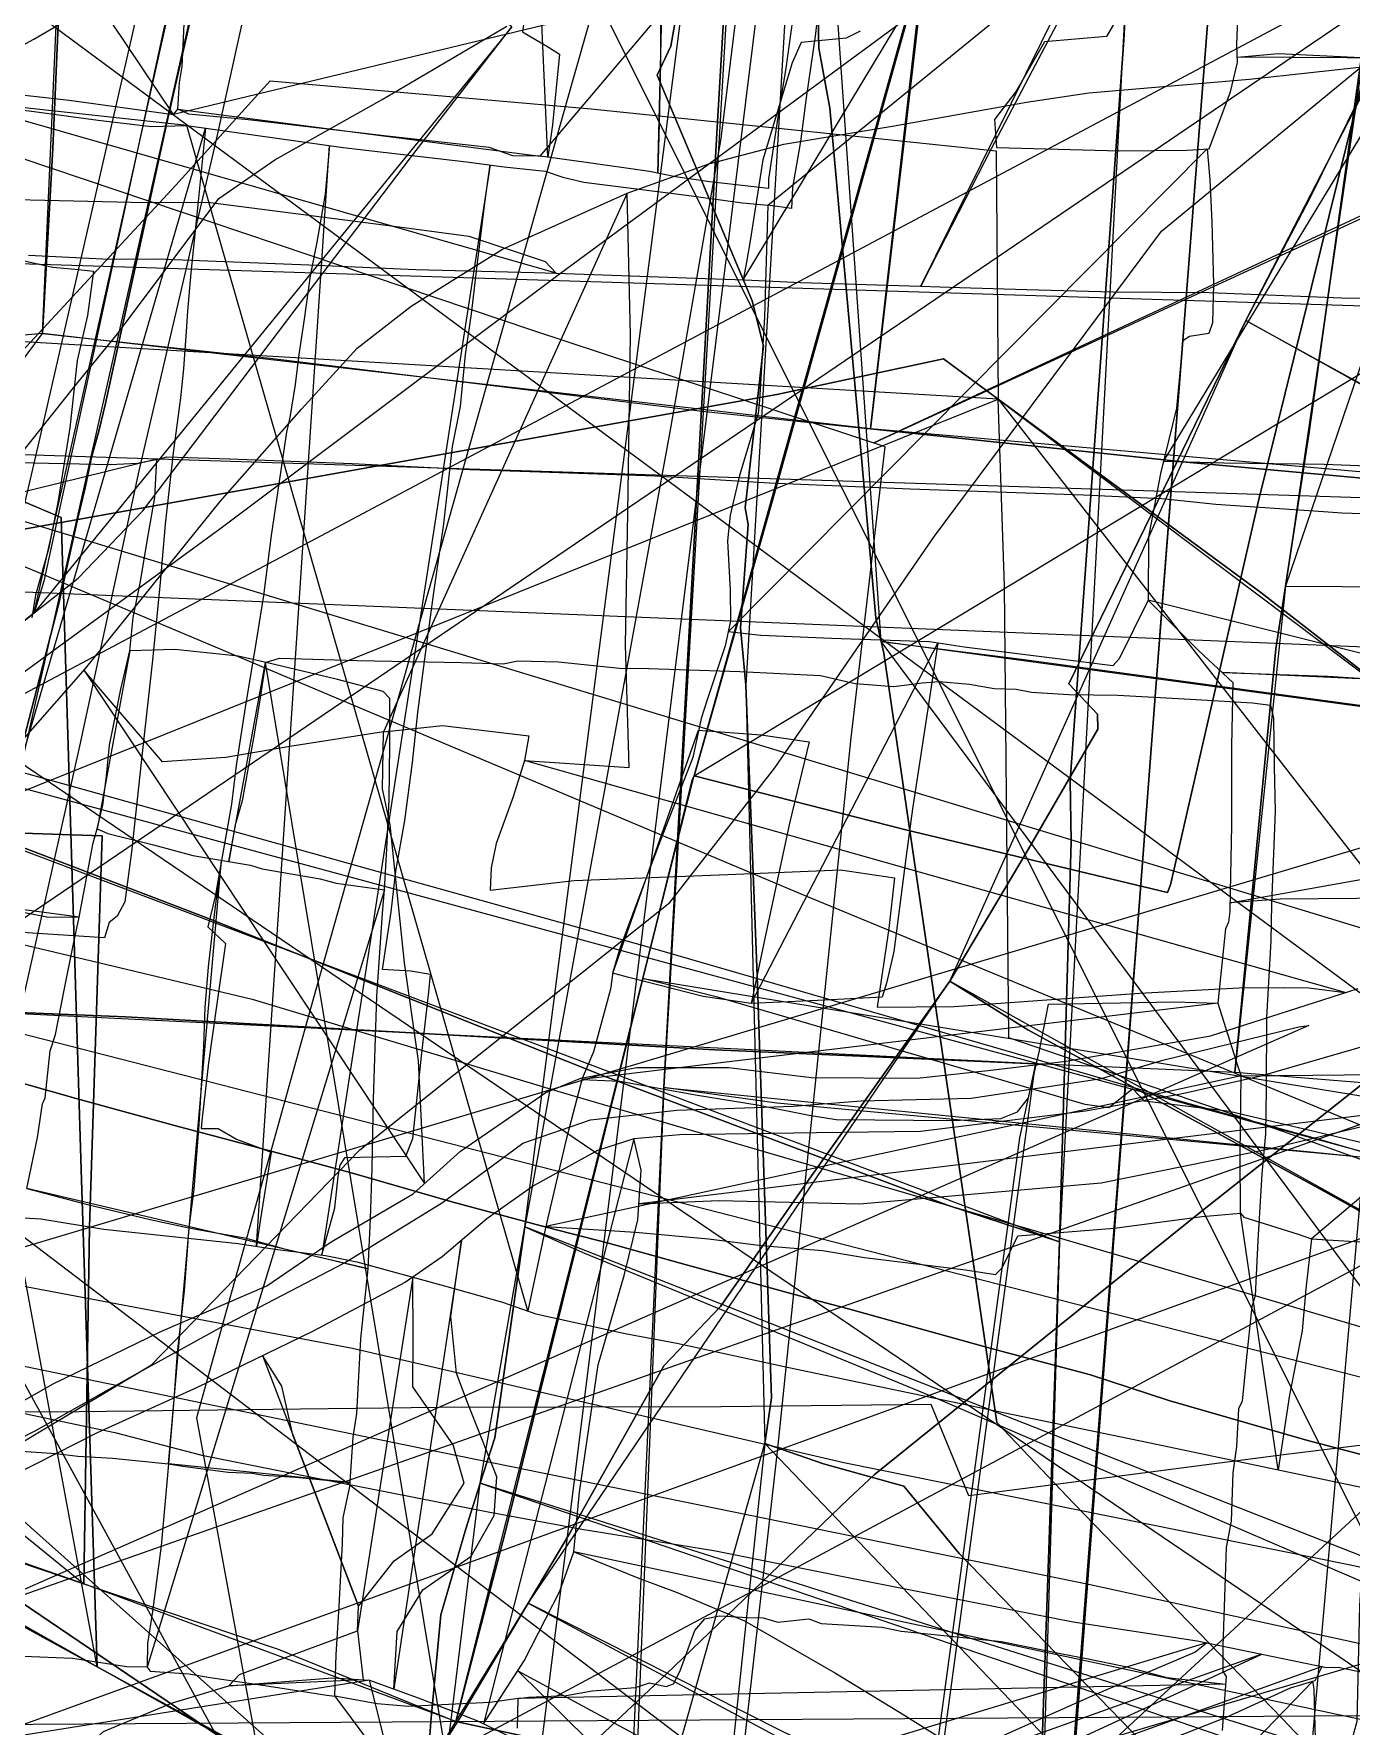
# Model space of a CAD drawing. Extents: x -6790 to 12600, y -1098 to 2171.
# Drawn here: x 294.5 to 350.9, y 421.6 to 494.2 of the extents above; entities that cross this region are included whole.
import ezdxf

# ---------------------------------------------------------------- set-up
doc = ezdxf.new("R2010")
doc.units = 0

msp = doc.modelspace()

# ---------------------------------------------------------------- linework, layer by layer
for points in [[(230.488, 672.093), (432.275, 268.144)], [(337.409, 413.159), (338.413, 442.404), (338.919, 459.572), (338.874, 462.171), (341.171, 493.921), (343.499, 538.28), (343.518, 538.637), (346.019, 587.913)], [(325.374, 580.973), (320.071, 562.099), (320.534, 554.206), (321.783, 537.665), (321.905, 534.506), (322.599, 530.248), (324.348, 517.053), (325.073, 512.805), (324.348, 508.357), (321.75, 493.663), (321.175, 492.414), (325.248, 482.743), (325.723, 480.818), (325.348, 477.37), (324.943, 473.867), (325.066, 473.158), (324.749, 468.732), (324.972, 466.268), (324.972, 466.268), (325.461, 453.802), (326.074, 435.716), (325.79, 433.76), (324.426, 420.936)], [(360.764, 408.51), (347.965, 421.967), (339.027, 431.19), (335.727, 434.655), (335.397, 436.899), (333.246, 451.545), (330.883, 467.635), (330.772, 468.14), (330.549, 469.15), (329.749, 478.091), (328.566, 491.005), (328.098, 493.576), (327.72, 512.021), (327.623, 526.506), (327.602, 529.6), (327.584, 532.296), (327.392, 550.852), (327.167, 563.558), (327.025, 564.277), (327.591, 566.139), (329.418, 573.328)], [(339.069, 496.073), (337.242, 492.599), (335.485, 489.257), (333.237, 484.859), (332.476, 483.368), (373.162, 565.679)], [(291.654, 548.335), (311.75, 543.988), (330.99, 539.686), (330.072, 536.113), (324.905, 518.004), (317.522, 492.123), (306.423, 452.814), (301.429, 434.863), (310.719, 384.163), (309.102, 368.806), (305.894, 341.149), (303.601, 322.414), (301.341, 302.998), (295.527, 254.346), (282.987, 256.267)], [(437.556, 525.041), (426.401, 526.964), (418.711, 529.753), (407.296, 534.706), (396.592, 539.747), (391.448, 540.162), (382.268, 539.625), (374.941, 539.296), (370.654, 521.395), (366.224, 508.984), (363.911, 502.761), (363.162, 501.23), (340.032, 505.009), (315.627, 510.072), (307.823, 511.248), (306.327, 508.961), (303.889, 496.966), (302.243, 489.526), (298.951, 475.457), (296.406, 463.655), (291.419, 441.409)], [(291.455, 533.019), (312.41, 522.907), (338.953, 510.468), (354.924, 503.035), (357.032, 502.518), (353.996, 496.972), (349.128, 487.122), (346.405, 481.902), (338.82, 466.32), (340.039, 465.028), (340.057, 464.377), (337.07, 459.218), (333.709, 453.578), (327.608, 444.992), (323.89, 439.632), (321.46, 437.091), (317.425, 429.913), (315.648, 426.922), (312.705, 421.968), (309.661, 417.151), (309.415, 416.693), (307.662, 417.635), (293.069, 427.53)], [(439.369, 517.96), (425.539, 519.483), (424.691, 519.723), (389.115, 523.16), (374.738, 524.605), (355.702, 526.479), (338.956, 528.247), (327.602, 529.6), (327.623, 526.506), (327.72, 512.021), (328.098, 493.576), (328.566, 491.005), (329.749, 478.091), (330.549, 469.15), (330.772, 468.14), (336.908, 467.362), (357.163, 464.604), (374.404, 462.145), (384.645, 460.73), (394.739, 459.299), (405.396, 457.734), (454.627, 451.104)], [(279.863, 460.401), (297.38, 459.813), (296.835, 443.051), (296.597, 427.752), (304.927, 424.948), (312.535, 421.846), (314.64, 429.884), (318.959, 447.248), (320.562, 453.691), (322.677, 462.193), (322.761, 462.385), (326.314, 474.898), (330.385, 489.446), (335.154, 506.491), (336.409, 511.085), (328.859, 514.405), (317.018, 519.864), (306.974, 524.74), (300.382, 527.651), (300.382, 527.651), (295.439, 527.104), (285.908, 525.824)], [(279.863, 460.401), (297.38, 459.813), (296.835, 443.051), (296.597, 427.752), (304.927, 424.948), (312.535, 421.846), (314.64, 429.884), (318.959, 447.248), (320.562, 453.691), (322.677, 462.193), (322.761, 462.385), (326.314, 474.898), (330.385, 489.446), (335.154, 506.491), (336.409, 511.085), (328.859, 514.405), (317.018, 519.864), (306.974, 524.74), (300.382, 527.651), (300.382, 527.651), (295.439, 527.104), (285.908, 525.824)], [(292.588, 478.358), (294.823, 481.338), (295.267, 489.278), (296.361, 514.759), (295.968, 514.853), (296.314, 518.319), (296.668, 522.915), (296.668, 522.915), (282.698, 523.925)], [(329.871, 494.298), (329.276, 494.008), (327.343, 493.812), (326.957, 492.945), (325.707, 488.78), (325.162, 485.313), (324.998, 484.404), (324.862, 483.643), (348.656, 523.111)], [(293.911, 463.505), (295.53, 469.769), (296.339, 473.432), (296.656, 474.72), (296.909, 475.963), (297.258, 477.218), (297.517, 478.286), (300.157, 490.378), (302.296, 499.77), (304.535, 510.252), (305.327, 513.365), (305.327, 513.365), (305.574, 513.392), (306.791, 514.706), (324.07, 511.413), (345.582, 507.342), (361.938, 504.246), (366.495, 520.702), (378.46, 518.346), (386.207, 517.015), (388.938, 516.262), (389.706, 511.03), (398.223, 508.984), (451.752, 493.841)], [(293.911, 463.505), (295.53, 469.769), (296.339, 473.432), (296.656, 474.72), (296.909, 475.963), (297.258, 477.218), (297.517, 478.286), (300.157, 490.378), (302.296, 499.77), (304.535, 510.252), (305.327, 513.365), (299.832, 512.944), (287.674, 511.971)], [(291.549, 510.394), (298.959, 511.064), (302.743, 511.588), (301.637, 507.148), (294.709, 476.883), (288.449, 449.97)], [(324.348, 508.357), (321.75, 493.663), (321.175, 492.414), (325.248, 482.743), (325.723, 480.818), (325.348, 477.37), (324.943, 473.867), (325.066, 473.158), (324.749, 468.732), (324.972, 466.268), (324.972, 466.268), (325.461, 453.802), (326.074, 435.716), (325.79, 433.76), (328.306, 432.888), (331.738, 431.93), (334.116, 429.05), (347.06, 415.696)], [(340.953, 494.965), (340.434, 494.079), (337.779, 493.85), (336.562, 491.734), (335.636, 490.516), (335.72, 489.321), (341.005, 489.175), (343.879, 489.195), (344.838, 489.262), (345.752, 491.699), (346.043, 492.957), (346.014, 493.72), (346.132, 496.777)], [(292.197, 492.745), (294.459, 493.953), (296.334, 495.058)], [(291.795, 467.243), (294.473, 469.364), (296.347, 470.849), (299.119, 473.743), (302.22, 477.827), (306.5, 483.475), (310.594, 488.87), (314.35, 493.732), (314.936, 494.494)], [(293.381, 475.525), (296.15, 479.02), (298.043, 481.325), (302.378, 487.124), (304.778, 488.793), (309.382, 491.369), (314.725, 494.519)], [(362.245, 444.073), (345.709, 447.986), (342.067, 448.429), (341.564, 448.958), (340.531, 448.15), (339.513, 448.296), (323.751, 452.898), (320.562, 453.691), (322.677, 462.193), (322.761, 462.385), (331.827, 460.068), (343.047, 457.387), (343.175, 457.708), (346.945, 474.17), (351.879, 494.07)], [(362.245, 444.073), (345.709, 447.986), (342.067, 448.429), (341.564, 448.958), (340.531, 448.15), (339.513, 448.296), (323.751, 452.898), (320.562, 453.691), (322.677, 462.193), (322.761, 462.385), (331.827, 460.068), (343.047, 457.387), (343.175, 457.708), (346.945, 474.17), (351.879, 494.07)], [(369.019, 494.562), (366.983, 487.095), (366.269, 484.107), (365.284, 482.961), (364.374, 480.895), (361.473, 475.392), (361.355, 474.611), (361.359, 474.522), (359.256, 474.431), (343.853, 475.821), (330.311, 477.252), (330.311, 477.252), (332.324, 494.507)], [(395.534, 492.883), (346.035, 493.181), (346.035, 493.181), (347.811, 493.351), (351.346, 493.167)], [(291.95, 461.63), (296.674, 466.979), (302.441, 474.143), (305.929, 478.099), (308.305, 480.714), (310.632, 482.511), (314.54, 484.957), (319.885, 487.364), (323.39, 488.618), (326.6, 489.452), (331.336, 490.238), (336.998, 491.253), (339.679, 491.654), (346.565, 492.248), (351.792, 492.811)], [(464.521, 478.951), (54.984, 491.848)], [(323.634, 409.592), (326.339, 433.545), (329.493, 464.004), (330.948, 476.489), (315.84, 481.476), (286.979, 491.182)], [(290.99, 319.109), (309.432, 325.584), (309.817, 326.487), (320.031, 348.439), (321.557, 352.096), (329.543, 371.225), (336.751, 389.212), (339.49, 395.847), (323.634, 409.592), (326.339, 433.545), (329.493, 464.004), (330.948, 476.489), (315.84, 481.476), (286.979, 491.182)], [(285.034, 397.054), (296.416, 400.956), (297.952, 401.539), (305.017, 408.405), (311.56, 414.472), (321.544, 423.856), (329.377, 431.382), (330.467, 432.412), (337.763, 438.294), (344.475, 443.685), (360.522, 456.392), (368.262, 462.688), (375.678, 468.673), (379.759, 472.182), (385.296, 476.661), (391.829, 481.8), (397.553, 486.317), (398.834, 486.84), (408.565, 489.689), (412.459, 487.897), (420.726, 484.384), (422.376, 483.682), (426.005, 481.357), (242.4, 383.085)], [(436.728, 474.487), (426.005, 481.357), (422.376, 483.682), (420.726, 484.384), (412.459, 487.897), (408.565, 489.689), (398.834, 486.84), (397.553, 486.317), (391.829, 481.8), (385.296, 476.661), (379.759, 472.182), (375.678, 468.673), (368.262, 462.688), (360.522, 456.392), (344.475, 443.685), (337.763, 438.294), (330.467, 432.412), (329.377, 431.382), (321.544, 423.856), (311.56, 414.472)], [(293.271, 484.633), (295.273, 484.187), (296.367, 484.087), (297.009, 484.016), (296.755, 482.109), (296.311, 480.184), (295.995, 477.304), (295.475, 474.103), (295.08, 472.104), (294.526, 470.126), (294.371, 469.152)], [(294.222, 484.697), (297.699, 484.536), (299.752, 484.542), (306.599, 484.276), (310.825, 484.09), (315.898, 483.952), (316.839, 483.926), (322.833, 483.715), (324.934, 483.641), (327.332, 483.526), (332.464, 483.369), (334.144, 483.317), (336.999, 483.23), (340.724, 483.134), (344.847, 483.099), (350.526, 482.866), (354.698, 482.806)], [(462.948, 470.715), (95.241, 482.526)], [(292.588, 478.358), (294.823, 481.338), (304.69, 480.27), (323.093, 478.015), (330.311, 477.252), (343.853, 475.821), (359.256, 474.431), (361.359, 474.522), (361.505, 471.153), (362.137, 465.564), (362.469, 462.63), (362.221, 448.556), (362.027, 439.671), (362.027, 434.984), (348.022, 433.273), (334.531, 431.521), (332.921, 435.427), (323.92, 435.326), (311.819, 435.306), (295.207, 435.105), (278.535, 435.286)], [(272.296, 469.061), (295.536, 473.232), (326.299, 478.727), (333.448, 480.258), (335.795, 478.53), (347.045, 470.245), (361.019, 459.386), (373.769, 449.878), (375.984, 448.284), (378.199, 446.69), (377.734, 445.638), (366.034, 428.443), (354.672, 411.98)], [(294.159, 444.697), (294.605, 446.876), (294.82, 448.328), (294.943, 448.58), (295.15, 450.59), (295.378, 451.289), (295.755, 453.196), (296.147, 455.173), (296.393, 456.327), (296.994, 459.505), (297.171, 460.114), (297.403, 461.122), (297.573, 462.364), (297.697, 463.696), (297.983, 465.099), (298.177, 466.1), (298.57, 467.735), (298.71, 469.175), (299.014, 470.64), (299.369, 472.766), (299.633, 474.308), (299.723, 475.95), (230.75, 458.951)], [(293.762, 475.809), (297.725, 475.731), (298.894, 475.784), (299.891, 475.983), (300.158, 476.058), (302.856, 475.967), (308.093, 475.767), (313.143, 475.513), (316.139, 475.41), (321.088, 475.241), (325.991, 474.947), (332.01, 474.678), (339.444, 474.427), (342.81, 474.275), (345.114, 474.023), (349.73, 473.713), (350.516, 473.66), (354.037, 473.543)], [(428.094, 474.45), (269.124, 418.516)], [(450.322, 419.109), (432.045, 423.086), (425.592, 424.384), (407.702, 428.348), (399.898, 430.14), (394.541, 431.278), (393.35, 431.053), (389.239, 431.6), (387.993, 432.212), (368.327, 440.209), (356.488, 445.265), (348.514, 448.561), (327.41, 457.287), (315.431, 462.333), (298.133, 469.62), (285.825, 474.798)], [(267.398, 412.052), (435.29, 473.068)], [(512.84, 472.042), (254.35, 395.641)], [(412.36, 452.377), (342.223, 469.915), (342.223, 469.915), (344.382, 467.753), (345.852, 466.382), (345.785, 463.669), (345.785, 460.256), (345.734, 457.406), (345.718, 456.572), (345.667, 456.105), (345.527, 455.825), (345.281, 453.332), (345.207, 452.638), (346.068, 449.922), (346.197, 449.515), (349.27, 449.545), (353.296, 449.589)], [(360.764, 408.51), (347.965, 421.967), (339.027, 431.19), (335.727, 434.655), (335.397, 436.899), (333.246, 451.545), (330.883, 467.635), (330.772, 468.14), (336.908, 467.362), (357.163, 464.604), (374.404, 462.145), (384.645, 460.73), (394.739, 459.299), (405.396, 457.734), (454.627, 451.104), (483.362, 447.407), (508.11, 444.019), (511.167, 443.807), (513.012, 443.678), (521.801, 442.842)], [(328.4, 321.904), (304.379, 467.244), (304.379, 467.244), (304.987, 467.43), (308.314, 467.328), (312.777, 467.24), (314.57, 467.177), (315.198, 467.304), (316.936, 467.268), (319.555, 466.994), (320.82, 466.985), (324.713, 466.857), (328.176, 466.684), (329.663, 466.346), (331.311, 466.21), (332.534, 466.373), (333.262, 466.419), (334.563, 466.31), (335.615, 466.132), (336.554, 466.096), (337.21, 465.969), (338.823, 465.868), (340.919, 465.841), (344.271, 465.659), (346.686, 465.513), (347.458, 465.413), (347.594, 464.848), (347.612, 462.777), (347.658, 460.869), (347.507, 456.887), (347.473, 455.312), (347.29, 452.023), (347.272, 448.954), (347.254, 447.035), (347.089, 445.326), (346.916, 442.456), (346.797, 440.091), (346.66, 439.64), (346.413, 437.324), (346.24, 435.578), (346.094, 435.241), (346.008, 433.639), (345.852, 432.499), (345.769, 430.436), (345.554, 429.3), (345.514, 428.023), (345.423, 425.092), (345.421, 423.983), (345.558, 423.772), (345.393, 421.464)], [(449.294, 445.729), (426.984, 446.231), (420.702, 446.295), (420.344, 456.033), (420.145, 460.409), (416.344, 460.483), (398.604, 461.414), (390.04, 461.66), (378.927, 461.971), (365.138, 462.592), (362.469, 462.63), (362.221, 448.556), (362.027, 439.671), (362.027, 434.984), (348.022, 433.273), (334.531, 431.521), (332.921, 435.427), (323.92, 435.326), (311.819, 435.306), (295.207, 435.105), (278.535, 435.286)], [(292.193, 433.55), (295.41, 433.33), (296.337, 433.216), (297.823, 433.137), (300.23, 432.89), (302.501, 458.76), (302.501, 458.76), (302.215, 456.686), (301.93, 454.2), (301.782, 452.45), (301.721, 450.791), (301.529, 447.44), (301.309, 444.658), (301.093, 443.012), (300.898, 440.301), (300.595, 437.657), (300.442, 435.462), (300.23, 432.89), (299.913, 429.378), (299.538, 426.558), (299.319, 425.185), (299.308, 424.171), (298.436, 424.183), (296.113, 424.539), (294.009, 424.627)], [(290.85, 433.802), (295.282, 436.317), (299.9, 438.559), (304.437, 440.521), (307.198, 442.407), (310.711, 444.468), (312.74, 446.298), (316.393, 448.811), (317.894, 449.421), (320.302, 449.882), (324.23, 449.885), (327.793, 449.456), (332.321, 449.422), (335.471, 449.768), (338.704, 450.148), (344.883, 451.237), (351.223, 453.268)], [(351.884, 450.905), (346.988, 449.49), (343.621, 448.739), (339.53, 448.008), (332.464, 447.139), (328.006, 447.077), (322.142, 446.993), (320.178, 446.826), (318.613, 446.327), (315.867, 444.813), (313.876, 443.387), (311.958, 441.763), (310.387, 440.672), (306.393, 438.569), (301.455, 436.165), (297.168, 434.222), (292.716, 431.966)], [(396.844, 420.312), (390.236, 422.231), (383.436, 424.098), (377.081, 425.838), (372.562, 427.112), (366.51, 428.868), (360.103, 430.794), (353.636, 432.69), (348.999, 433.905), (343.11, 435.601), (339.739, 436.705), (335.487, 437.839), (329.309, 439.55), (327.85, 439.928), (322.376, 441.431), (319.08, 442.35), (316.413, 443.038), (312.37, 444.125), (308.014, 445.38), (303.82, 446.508), (300.488, 447.393), (296.271, 448.545), (292.124, 449.725)], [(292.124, 449.725), (296.271, 448.545), (300.488, 447.393), (303.82, 446.508), (308.014, 445.38), (312.37, 444.125), (316.413, 443.038), (319.08, 442.35), (322.376, 441.431), (327.85, 439.928), (329.309, 439.55), (335.487, 437.839), (339.739, 436.705), (343.11, 435.601), (348.999, 433.905), (353.636, 432.69), (360.103, 430.794), (366.51, 428.868), (372.562, 427.112), (377.081, 425.838), (383.436, 424.098), (390.236, 422.231), (396.844, 420.312)], [(293.293, 443.48), (294.754, 443.388), (297.457, 442.948), (303.207, 442.335), (304.789, 442.091), (306.952, 441.824), (308.295, 441.555), (312.061, 440.524), (314.548, 439.823), (315.965, 439.324), (319.797, 438.483), (322.007, 438.062), (326.817, 437.017), (336.094, 435.081), (342.234, 433.798), (348.813, 432.423), (358.41, 430.418)], [(310.183, 403.706), (311.469, 421.837), (311.897, 426.423), (312.969, 430.109), (313.591, 432.059), (314.212, 434.01), (315.499, 443.043), (318.057, 441.921), (333.097, 435.714), (359.278, 424.445), (363.551, 422.611), (371.044, 419.817)], [(287.353, 441.761), (308.107, 437.843), (329.168, 432.952), (350.819, 428.572), (364.364, 425.691), (371.824, 424.224), (388.456, 423.577), (404.801, 422.749), (419.406, 422.001), (441.454, 421.102), (459.13, 420.448), (469.802, 420.122), (478.03, 419.712), (498.277, 419.536), (516.411, 418.994)], [(287.24, 438.483), (311.218, 433.538), (339.734, 427.717), (352.286, 424.97), (371.657, 421.195), (376.673, 420.361), (394.891, 419.129), (418.318, 418.066), (444.141, 417.853), (475.94, 416.947), (527.274, 415.938), (571.826, 413.941), (607.243, 413.317), (652.636, 411.505), (688.641, 410.354), (736.192, 409.18), (161.979, 414.081)], [(293.511, 435.168), (297.919, 434.228), (301.656, 433.264), (306.44, 432.301), (309.65, 431.669), (313.929, 430.831), (317.943, 430.094), (323.594, 429.172), (330.288, 427.831), (339.007, 426.118), (344.322, 425.3), (349.861, 424.16), (350.364, 424.175), (356.784, 422.849), (360.697, 422.091), (366.538, 420.863)], [(347.06, 415.696), (334.116, 429.05), (331.738, 431.93), (328.306, 432.888), (325.79, 433.76), (324.426, 420.936)], [(347.06, 415.696), (334.116, 429.05), (331.738, 431.93), (328.306, 432.888), (325.79, 433.76), (489.468, 262.504)], [(497.311, 390.815), (317.602, 429.112), (317.602, 429.112), (320.344, 428.004), (322.035, 427.371), (324.915, 426.161), (328.817, 423.917), (331.74, 422.134), (334.204, 420.585)], [(293.911, 389.169), (299.775, 399.557), (303.085, 405.45), (306.184, 410.686), (309.415, 416.693), (307.662, 417.635), (293.069, 427.53)], [(292.331, 404.643), (299.251, 406.535), (302.235, 407.23), (303.986, 407.721), (307.188, 408.5), (311.549, 409.603), (314.285, 410.246), (317.59, 411.228), (321.026, 412.435), (326.718, 414.647), (329.061, 415.316), (332.714, 416.749), (337.306, 418.772), (339.969, 419.83), (345.607, 422.046), (348.322, 423.283), (349.374, 423.596), (349.679, 424.198), (225.241, 379.354)], [(487.861, 422.973), (160.317, 420.847)], [(315.184, 421.56), (315.208, 422.823), (314.014, 422.664), (312.226, 422.573), (310.514, 422.486), (309.17, 422.597), (307.361, 422.929), (440.919, 243.017)], [(309.499, 421.004), (308.846, 423.616), (310.92, 422.865), (313.442, 421.883), (317.787, 419.777)]]:
    msp.add_lwpolyline(points)
for points in [[(106.837, 634.008), (110.305, 95.456), (826.135, 101.618), (106.837, 634.008)], [(324.972, 466.268), (324.749, 468.732), (325.066, 473.158), (324.943, 473.867), (325.348, 477.37), (325.723, 480.818), (325.248, 482.743), (321.175, 492.414), (321.75, 493.663), (324.348, 508.357), (325.073, 512.805), (324.348, 517.053), (322.599, 530.248), (321.905, 534.506), (321.783, 537.665), (320.534, 554.206), (320.071, 562.099), (325.374, 580.973), (325.806, 582.453), (330.865, 594.607), (331.667, 595.995), (333.333, 610.555), (333.61, 613.794), (324.972, 466.268)], [(360.475, 555.013), (356.597, 529.872), (353.314, 507.279), (349.121, 477.128), (348.102, 470.514), (347.687, 467.823), (345.927, 449.666), (337.384, 450.036), (323.652, 450.63), (298.383, 452.049), (287.183, 452.514), (286.475, 452.543), (286.341, 454.237), (285.976, 472.023), (285.428, 504.798), (285.13, 508.329), (285.094, 508.755), (286.14, 526.628), (288.085, 555.904), (289.796, 578.707), (291.488, 612.314), (364.043, 579.533), (360.475, 555.013)], [(79.554, 608.243), (82.482, 284.447), (81.901, 110.821), (776.199, 114.155), (808.139, 114.286), (79.554, 608.243)], [(399.61, 445.801), (383.134, 446.654), (345.927, 449.666), (347.687, 467.823), (348.102, 470.514), (372.415, 470.363), (375.321, 501.74), (376.192, 511.299), (378.887, 511.566), (380.18, 532.122), (377.254, 531.737), (379.862, 565.648), (380.535, 574.394), (388.748, 574.501), (393.835, 604.809), (420.004, 606.918), (418.491, 595.806), (416.509, 578.557), (413.223, 553.304), (410.153, 529.805), (406.978, 505.219), (404.328, 484.944), (401.584, 463.006), (399.61, 445.801)], [(348.102, 470.514), (372.415, 470.363), (375.321, 501.74), (376.192, 511.299), (378.887, 511.566), (380.18, 532.122), (377.254, 531.737), (379.862, 565.648), (380.535, 574.394), (388.748, 574.501), (393.835, 604.809), (348.102, 470.514)], [(360.475, 555.013), (356.597, 529.872), (353.314, 507.279), (349.121, 477.128), (348.102, 470.514), (372.415, 470.363), (375.321, 501.74), (376.192, 511.299), (378.887, 511.566), (380.18, 532.122), (377.254, 531.737), (379.862, 565.648), (380.535, 574.394), (388.748, 574.501), (393.835, 604.809), (364.043, 579.533), (360.475, 555.013)], [(97.67, 591.945), (792.056, 585.549), (784.52, 85.891), (784.405, 69.632), (97.67, 591.945)], [(276.414, 465.821), (276.268, 489.437), (276.189, 502.203), (276.521, 508.619), (276.806, 516.998), (278.843, 568.754), (286.64, 565.383), (317.525, 550.545), (338.721, 540.475), (343.499, 538.28), (341.171, 493.921), (338.874, 462.171), (338.919, 459.572), (338.413, 442.404), (333.616, 443.976), (318.943, 449.5), (301.935, 456.266), (280.947, 464.298), (276.414, 465.821)], [(348.102, 470.514), (349.121, 477.128), (353.314, 507.279), (356.597, 529.872), (360.475, 555.013), (348.102, 470.514)], [(328.57, 544.384), (327.291, 528.451), (324.828, 497.239), (323.895, 489.695), (321.756, 477.365), (315.499, 443.043), (328.57, 544.384)], [(420.131, 526.142), (405.092, 529.137), (328.57, 544.384), (327.291, 528.451), (324.828, 497.239), (323.895, 489.695), (321.756, 477.365), (315.499, 443.043), (318.057, 441.921), (333.097, 435.714), (359.278, 424.445), (363.551, 422.611), (371.044, 419.817), (399.522, 409.982), (420.131, 526.142)], [(337.039, 536.161), (336.39, 543.535), (323.03, 543.007), (304.905, 542.106), (298.092, 541.437), (296.668, 522.915), (296.314, 518.319), (295.968, 514.853), (296.361, 514.759), (295.267, 489.278), (294.823, 481.338), (304.69, 480.27), (323.093, 478.015), (330.311, 477.252), (332.324, 494.507), (334.074, 510.448), (336.591, 531), (337.039, 536.161)], [(282.629, 459.832), (286.964, 461.688), (302.418, 472.965), (317.021, 483.936), (337.481, 498.998), (344.183, 503.901), (368.515, 519.793), (392.29, 535.207), (394.771, 536.775), (415.759, 538.603), (431.765, 540.238), (434.237, 540.497), (282.629, 459.832)], [(330.99, 539.686), (330.072, 536.113), (324.905, 518.004), (317.522, 492.123), (306.423, 452.814), (301.429, 434.863), (310.719, 384.163), (309.102, 368.806), (305.894, 341.149), (303.601, 322.414), (301.341, 302.998), (295.527, 254.346), (330.99, 539.686)], [(295.527, 254.346), (325.474, 246.499), (330.264, 307.703), (337.697, 402.668), (342.788, 469.345), (347.399, 528.45), (337.535, 538.183), (330.99, 539.686), (330.072, 536.113), (324.905, 518.004), (317.522, 492.123), (306.423, 452.814), (301.429, 434.863), (310.719, 384.163), (309.102, 368.806), (305.894, 341.149), (303.601, 322.414), (301.341, 302.998), (295.527, 254.346)], [(338.413, 442.404), (338.919, 459.572), (338.874, 462.171), (341.171, 493.921), (343.499, 538.28), (338.413, 442.404)], [(353.954, 238.892), (353.386, 239.154), (325.474, 246.499), (330.264, 307.703), (337.697, 402.668), (342.788, 469.345), (347.399, 528.45), (354.912, 536.397), (356.504, 535.273), (369.693, 526.693), (378.592, 520.979), (373.609, 510.357), (373.366, 509.528), (367.968, 476.811), (356.031, 401.643), (368.571, 404.377), (356.052, 242.287), (355.592, 238.063), (353.954, 238.892)], [(337.039, 536.161), (336.591, 531), (334.074, 510.448), (332.324, 494.507), (330.311, 477.252), (337.039, 536.161)], [(268.734, 456.751), (269.221, 458.822), (273.455, 475.81), (279.336, 500.103), (283.291, 516.438), (287.654, 534.459), (291.938, 531.411), (300.818, 524.891), (306.042, 521.072), (302.189, 504.374), (297.335, 482.029), (294.878, 470.719), (294.473, 469.364), (291.795, 467.243), (284.976, 461.557), (282.629, 459.832), (281.607, 459.081), (278.927, 457.698), (271.966, 454.621), (267.838, 452.671), (268.019, 453.713), (268.734, 456.751)], [(399.532, 508.743), (401.711, 519.625), (377.261, 524.901), (365.463, 526.918), (347.743, 530.605), (341.049, 532.099), (340.297, 529.333), (337.388, 515.888), (336.409, 511.085), (335.154, 506.491), (330.385, 489.446), (326.314, 474.898), (322.761, 462.385), (331.827, 460.068), (343.047, 457.387), (343.175, 457.708), (346.945, 474.17), (351.879, 494.07), (356.771, 515.24), (372.427, 512.868), (388.45, 510.536), (399.532, 508.743)], [(399.532, 508.743), (401.711, 519.625), (377.261, 524.901), (365.463, 526.918), (347.743, 530.605), (341.049, 532.099), (340.297, 529.333), (337.388, 515.888), (336.409, 511.085), (335.154, 506.491), (330.385, 489.446), (326.314, 474.898), (322.761, 462.385), (331.827, 460.068), (343.047, 457.387), (343.175, 457.708), (346.945, 474.17), (351.879, 494.07), (356.771, 515.24), (372.427, 512.868), (388.45, 510.536), (399.532, 508.743)], [(347.399, 528.45), (342.788, 469.345), (337.697, 402.668), (330.264, 307.703), (325.474, 246.499), (347.399, 528.45)], [(255.403, 525.595), (255.413, 524.676), (256.983, 518.618), (256.622, 509.479), (256.366, 501.424), (255.837, 487.756), (255.738, 482.211), (254.929, 452.513), (254.734, 448.175), (256.735, 446.355), (295.157, 425.282), (297.166, 424.181), (296.475, 445.512), (295.628, 473.452), (288.733, 476.367), (288.967, 496.288), (280.674, 499.964), (280.672, 512.967), (280.671, 521.429), (275.047, 522.548), (259.974, 524.986), (255.403, 525.595)], [(277.853, 524.36), (277.737, 520.464), (277.737, 518.39), (283.684, 517.078), (286.908, 516.421), (287.806, 516.198), (287.604, 511.505), (287.44, 508.287), (287.245, 507.014), (286.19, 502.112), (285.209, 497.234), (284.697, 494.794), (284.51, 493.637), (284.514, 492.71), (289.833, 492.024), (295.969, 491.345), (300.438, 490.737), (277.853, 524.36)], [(330.461, 476.65), (375.654, 497.479), (432.979, 524.454), (330.461, 476.65)], [(296.668, 522.915), (296.314, 518.319), (295.968, 514.853), (296.361, 514.759), (295.267, 489.278), (294.823, 481.338), (296.668, 522.915)], [(306.042, 521.072), (302.189, 504.374), (297.335, 482.029), (294.878, 470.719), (294.473, 469.364), (306.042, 521.072)], [(318.741, 515.152), (306.042, 521.072), (302.189, 504.374), (297.335, 482.029), (294.878, 470.719), (294.473, 469.364), (296.347, 470.849), (299.119, 473.743), (302.22, 477.827), (306.5, 483.475), (310.594, 488.87), (314.35, 493.732), (314.936, 494.494), (314.432, 494.882), (314.618, 495.422), (315.027, 496.836), (316.274, 503.445), (317.708, 510.798), (318.741, 515.152)], [(379.72, 447.239), (372.456, 460.675), (364.132, 475.281), (351.382, 497.068), (342.867, 512.26), (340.503, 514.767), (335.098, 514.846), (311.221, 515.633), (294.326, 516.19), (278.608, 516.499), (276.561, 494.931), (275.17, 494.511), (262.943, 492.806), (262.299, 492.685), (262.849, 490.06), (262.082, 483.029), (262.667, 482.826), (379.72, 447.239)], [(399.532, 508.743), (388.45, 510.536), (372.427, 512.868), (356.771, 515.24), (351.879, 494.07), (346.945, 474.17), (343.175, 457.708), (343.047, 457.387), (331.827, 460.068), (322.761, 462.385), (399.532, 508.743)], [(399.532, 508.743), (388.45, 510.536), (372.427, 512.868), (356.771, 515.24), (351.879, 494.07), (346.945, 474.17), (343.175, 457.708), (343.047, 457.387), (331.827, 460.068), (322.761, 462.385), (399.532, 508.743)], [(229.82, 412.681), (244.478, 414.513), (263.039, 419.001), (273.501, 422.134), (276.475, 423.09), (284.574, 428.215), (299.498, 437.137), (308.42, 446.351), (321.717, 456.955), (326.208, 462.724), (333.058, 472.656), (342.793, 485.734), (357.149, 497.567), (377.406, 512.906), (229.82, 412.681)], [(305.327, 513.365), (304.535, 510.252), (302.296, 499.77), (300.157, 490.378), (297.517, 478.286), (297.258, 477.218), (296.909, 475.963), (296.656, 474.72), (296.339, 473.432), (295.53, 469.769), (293.911, 463.505), (289.512, 444.773), (287.069, 433.675), (279.245, 399.563), (274.285, 376.674), (269.92, 356.553), (305.327, 513.365)], [(280.672, 512.967), (280.674, 499.964), (288.967, 496.288), (288.733, 476.367), (295.628, 473.452), (296.475, 445.512), (297.166, 424.181), (280.672, 512.967)], [(280.672, 512.967), (311.567, 512.369), (311.056, 509.301), (324.863, 511.375), (325.087, 511.321), (324.959, 510.784), (323.726, 489.933), (321.461, 449.017), (320.125, 416.057), (319.722, 411.548), (318.421, 412.523), (297.166, 424.181), (296.475, 445.512), (295.628, 473.452), (288.733, 476.367), (288.967, 496.288), (280.674, 499.964), (280.672, 512.967)], [(327.72, 512.021), (328.098, 493.576), (328.566, 491.005), (329.749, 478.091), (330.549, 469.15), (330.772, 468.14), (327.72, 512.021)], [(321.461, 449.017), (323.726, 489.933), (324.959, 510.784), (325.087, 511.321), (321.461, 449.017)], [(392.341, 478.837), (355.728, 482.198), (351.857, 482.774), (353.328, 445.845), (326.298, 448.355), (321.461, 449.017), (323.726, 489.933), (324.959, 510.784), (325.087, 511.321), (329.906, 510.175), (384.951, 498.27), (384.766, 497.325), (391.404, 481.203), (392.341, 478.837)], [(336.409, 511.085), (335.154, 506.491), (330.385, 489.446), (326.314, 474.898), (322.761, 462.385), (336.409, 511.085)], [(336.409, 511.085), (335.154, 506.491), (330.385, 489.446), (326.314, 474.898), (322.761, 462.385), (336.409, 511.085)], [(360.66, 509.151), (357.588, 503.534), (357.032, 502.518), (353.996, 496.972), (349.128, 487.122), (346.405, 481.902), (354.777, 477.295), (376.336, 465.434), (383.446, 461.389), (383.991, 461.011), (388.607, 467.673), (390.551, 471.321), (399.348, 487.349), (399.565, 487.724), (395.903, 489.842), (379.079, 499.098), (360.66, 509.151)], [(137.608, 504.289), (140.911, 502.727), (175.869, 495.138), (188.503, 492.395), (204.971, 487.369), (235.567, 478.973), (264.638, 470.996), (294.2, 462.473), (320.523, 455.123), (343.859, 448.37), (349.595, 446.786), (356.258, 444.844), (358.932, 444.221), (137.608, 504.289)], [(328.362, 503.377), (328.005, 500.969), (327.491, 498.393), (327.359, 497.186), (327.043, 495.295), (326.693, 492.718), (326.393, 490.9), (325.938, 487.955), (325.939, 487.561), (323.428, 487.839), (321.959, 488.055), (320.838, 488.282), (318.027, 488.686), (316.151, 488.941), (328.362, 503.377)], [(344.876, 502.288), (342.577, 502.143), (338.015, 502.108), (333.939, 502.117), (331.088, 502.15), (328.856, 502.024), (328.725, 500.549), (328.407, 497.943), (327.947, 494.094), (327.562, 491.438), (327.315, 489.579), (326.971, 487.604), (326.925, 486.706), (325.919, 486.837), (344.876, 502.288)], [(357.032, 502.518), (353.996, 496.972), (349.128, 487.122), (346.405, 481.902), (357.032, 502.518)], [(329.543, 371.225), (336.751, 389.212), (339.49, 395.847), (323.634, 409.592), (326.339, 433.545), (329.493, 464.004), (330.948, 476.489), (315.84, 481.476), (286.979, 491.182), (261.787, 499.708), (258.891, 500.822), (329.543, 371.225)], [(300.438, 490.737), (300.625, 490.953), (300.703, 492.097), (300.814, 492.786), (300.955, 495.841), (301.308, 499.883), (301.348, 500.393), (301.364, 500.506), (303.499, 500.195), (306.16, 499.96), (308.357, 499.743), (311.391, 499.561), (313.07, 499.431), (314.419, 499.202), (316.154, 499.11), (320.053, 498.304), (321.969, 497.762), (325.794, 497.41), (327.364, 497.238), (300.438, 490.737)], [(316.024, 499.117), (315.743, 496.766), (315.405, 494.276), (316.516, 493.617), (316.982, 493.31), (316.68, 490.289), (316.491, 488.895), (316.024, 499.117)], [(111.46, 498.15), (168.014, 488.238), (194.815, 482.741), (214.744, 478.767), (247.701, 470.042), (274.114, 462.214), (282.599, 458.658), (293.804, 455.192), (303.813, 452.802), (317.049, 448.828), (340.743, 441.896), (352.157, 438.52), (374.775, 432.245), (394.585, 425.851), (413.08, 421.519), (423.358, 418.889), (431.814, 417.007), (441.644, 414.497), (460.617, 409.478), (472.539, 405.922), (482.07, 403.054), (111.46, 498.15)], [(321.442, 497.911), (321.32, 495.555), (321.31, 492.966), (321.262, 490.364), (321.199, 488.209), (321.442, 497.911)], [(294.473, 469.364), (296.347, 470.849), (299.119, 473.743), (302.22, 477.827), (306.5, 483.475), (310.594, 488.87), (314.35, 493.732), (314.936, 494.494), (294.473, 469.364)], [(279.578, 492.583), (280.796, 492.331), (283.478, 492.158), (285.287, 491.968), (286.42, 491.867), (287.742, 491.632), (290.05, 491.319), (294.248, 490.886), (297.213, 490.483), (299.499, 490.219), (301.015, 490.26), (279.578, 492.583)], [(353.356, 493.151), (353.155, 488.981), (352.921, 484.648), (352.921, 480.7), (352.882, 479.511), (355.895, 478.781), (355.437, 475.825), (355.353, 475.506), (349.765, 475.721), (345.46, 475.784), (342.873, 475.858), (353.356, 493.151)], [(262.667, 482.826), (263.253, 482.624), (277.511, 480.727), (291.643, 479.067), (292.689, 479.248), (300.543, 487.702), (304.589, 492.168), (318.348, 490.98), (331.056, 489.654), (335.706, 489.172), (335.795, 478.53), (262.667, 482.826)], [(289.542, 491.74), (289.666, 488.198), (289.959, 487.168), (298.624, 486.977), (302.027, 486.962), (310.328, 485.881), (313.104, 485.519), (316.375, 484.43), (316.839, 483.926), (289.542, 491.74)], [(316.151, 488.941), (314.981, 488.962), (313.974, 489.321), (309.591, 489.797), (303.633, 490.501), (301.1, 490.74), (300.625, 490.953), (316.151, 488.941)], [(301.816, 490.147), (301.468, 486.713), (301.189, 483.948), (301.033, 482.293), (301.003, 481.638), (300.868, 479.834), (300.74, 478.585), (300.422, 476.229), (300.086, 473.169), (299.864, 470.669), (299.538, 467.336), (299.111, 463.482), (298.633, 459.12), (298.348, 456.98), (298.022, 456.371), (297.678, 456.093), (297.678, 456.093), (297.481, 455.436), (293.732, 455.678), (291.802, 455.85), (301.816, 490.147)], [(301.015, 490.26), (307.713, 489.314), (313.002, 488.702), (314.618, 488.489), (316.373, 488.297), (317.125, 488.051), (318.032, 487.832), (322.434, 487.272), (324.823, 486.944), (325.919, 486.837), (325.773, 482.062), (325.56, 478.467), (325.496, 477.913), (324.704, 475.261), (324.294, 473.556), (324.187, 472.451), (324.3, 470.34), (324.315, 469.02), (324.083, 467.956), (323.318, 465.633), (323.056, 464.838), (322.7, 463.162), (321.308, 459.628), (320.386, 457.172), (319.564, 454.975), (319.273, 453.961), (319.169, 453.238), (318.448, 450.554), (317.956, 449.407), (317.253, 446.732), (316.387, 443.001), (315.622, 439.445), (301.015, 490.26)], [(307.122, 489.397), (306.947, 487.317), (306.589, 485.26), (306.298, 483.818), (306.04, 481.956), (305.807, 480.443), (305.654, 479.163), (305.422, 477.745), (305.282, 477.118), (305.026, 475.38), (304.63, 472.681), (304.291, 470.112), (303.923, 467.8), (303.542, 465.49), (303.121, 462.821), (302.93, 461.171), (302.544, 458.99), (302.229, 457.206), (301.914, 455.913), (302.669, 455.196), (302.298, 452.61), (301.936, 450.084), (301.653, 447.588), (301.626, 447.266), (302.359, 447.268), (303.142, 446.813), (304.627, 446.248), (304.147, 443.308), (303.998, 442.213), (307.122, 489.397)], [(344.744, 489.255), (344.867, 487.93), (344.943, 486.126), (345.018, 483.456), (344.979, 481.807), (344.812, 481.338), (343.988, 481.219), (343.699, 481.035), (343.432, 478.136), (342.748, 475.345), (342.228, 472.623), (342.223, 469.915), (340.973, 467.395), (340.705, 467.097), (337.984, 467.441), (334.331, 467.894), (332.85, 468.121), (328.645, 468.264), (325.618, 468.397), (324.214, 468.556), (344.744, 489.255)], [(306.797, 441.843), (307.352, 443.865), (307.502, 445.204), (307.583, 445.696), (307.803, 446.015), (310.392, 446.072), (310.694, 446.83), (311.07, 450.362), (311.387, 453.127), (311.453, 453.861), (310.617, 454.004), (309.403, 454.08), (309.766, 456.553), (309.963, 458.299), (310.354, 460.462), (310.688, 462.954), (310.907, 465.098), (311.216, 467.399), (311.598, 470.247), (312.033, 473.177), (312.397, 476.496), (312.739, 478.214), (312.958, 480.449), (313.209, 482.192), (313.461, 484.259), (313.785, 486.925), (313.932, 487.969), (314.012, 488.569), (306.797, 441.843)], [(309.439, 464.267), (311.97, 464.532), (315.672, 464.097), (315.49, 463.045), (319.972, 462.737), (319.81, 468.003), (319.919, 473.649), (320.028, 481.277), (319.885, 487.364), (309.439, 464.267)], [(346.405, 481.902), (338.82, 466.32), (340.039, 465.028), (340.057, 464.377), (337.07, 459.218), (333.709, 453.578), (346.405, 481.902)], [(333.709, 453.578), (337.07, 459.218), (340.057, 464.377), (340.039, 465.028), (338.82, 466.32), (346.405, 481.902), (354.777, 477.295), (376.336, 465.434), (383.446, 461.389), (383.991, 461.011), (381.314, 457.148), (374.925, 447.718), (366.508, 435.295), (349.515, 444.711), (337.06, 451.497), (333.709, 453.578)], [(346.405, 481.902), (354.777, 477.295), (376.336, 465.434), (383.446, 461.389), (383.991, 461.011), (346.405, 481.902)], [(236.667, 481.579), (248.799, 477.594), (250.902, 476.913), (261.041, 472.121), (264.774, 470.239), (268.744, 468.182), (276.574, 464.054), (277.934, 463.248), (273.6, 457.87), (273.141, 456.857), (272.081, 453.757), (271.37, 451.037), (276.748, 449.534), (286, 446.197), (288.879, 445.532), (285.874, 434.761), (285.312, 432.681), (293.069, 427.53), (307.662, 417.635), (309.415, 416.693), (236.667, 481.579)], [(242.4, 383.085), (253.558, 383.72), (260.464, 384.046), (271.221, 387.517), (285.777, 392.803), (293.096, 393.874), (297.136, 394.388), (298.943, 396.106), (308.472, 400.882), (316.663, 403.761), (325.299, 406.639), (332.931, 413.825), (345.919, 425.832), (358.283, 437.258), (364.955, 442.19), (378.144, 450.603), (393.208, 460.311), (414.009, 473.716), (426.005, 481.357), (242.4, 383.085)], [(275.453, 479.586), (292.588, 478.358), (294.823, 481.338), (275.453, 479.586)], [(294.823, 481.338), (304.69, 480.27), (323.093, 478.015), (330.311, 477.252), (294.823, 481.338)], [(335.795, 478.53), (333.448, 480.258), (326.299, 478.727), (295.536, 473.232), (272.296, 469.061), (265.875, 467.799), (253.206, 448.258), (250.631, 444.287), (335.795, 478.53)], [(364.997, 441.02), (348.026, 447.117), (336.248, 451.144), (336.065, 470.523), (335.795, 478.53), (364.997, 441.02)], [(375.984, 448.284), (373.769, 449.878), (361.019, 459.386), (347.045, 470.245), (335.795, 478.53), (375.984, 448.284)], [(330.311, 477.252), (343.853, 475.821), (359.256, 474.431), (361.359, 474.522), (330.311, 477.252)], [(254.734, 448.175), (232.365, 462.44), (214.101, 473.89), (211.389, 446.437), (215.912, 443.507), (248.115, 423.34), (256.841, 417.731), (283.811, 400.395), (315.477, 380.388), (331.348, 370.75), (344.036, 363.045), (369.943, 348.002), (374.588, 366.034), (374.958, 375.543), (341.091, 397.098), (323.568, 408.667), (323.255, 408.902), (319.722, 411.548), (318.421, 412.523), (297.166, 424.181), (295.157, 425.282), (256.735, 446.355), (254.734, 448.175)], [(55.142, 446.991), (100.195, 454.577), (104.473, 455.781), (224.767, 473.114), (461.17, 463.407), (418.896, 266.348), (473.538, 223.763), (408.246, 162.089), (348.154, 91.288), (230.725, 129.782), (178.952, 201.706), (100.394, 217.952), (74.076, 298.715), (55.017, 301.46), (55.142, 446.991)], [(345.927, 449.666), (347.687, 467.823), (348.102, 470.514), (345.927, 449.666)], [(282.629, 459.832), (284.976, 461.557), (291.795, 467.243), (294.473, 469.364), (282.629, 459.832)], [(333.202, 468.067), (332.717, 464.886), (332.12, 460.97), (331.843, 458.955), (331.319, 454.847), (330.996, 453.496), (330.812, 452.894), (328.354, 452.77), (325.197, 452.628), (333.202, 468.067)], [(330.772, 468.14), (330.883, 467.635), (333.246, 451.545), (335.397, 436.899), (335.727, 434.655), (339.027, 431.19), (347.965, 421.967), (360.764, 408.51), (362.926, 406.738), (369.443, 401.948), (378.68, 395.24), (386.682, 389.407), (392.549, 385.048), (330.772, 468.14)], [(330.772, 468.14), (336.908, 467.362), (357.163, 464.604), (374.404, 462.145), (384.645, 460.73), (394.739, 459.299), (405.396, 457.734), (454.627, 451.104), (483.362, 447.407), (330.772, 468.14)], [(297.171, 460.114), (297.631, 459.908), (299.578, 459.428), (301.268, 458.969), (303.735, 458.551), (304.233, 458.396), (306.725, 457.969), (307.413, 457.78), (309.487, 457.49), (309.58, 459.251), (309.69, 461.353), (309.718, 463.719), (309.716, 465.7), (309.425, 465.994), (307.474, 466.507), (304.466, 467.225), (303.204, 467.507), (300.494, 467.79), (298.57, 467.735), (297.171, 460.114)], [(304.379, 467.244), (304.147, 465.721), (303.897, 464.165), (303.379, 461.313), (303.077, 460.278), (302.81, 458.708), (304.379, 467.244)], [(311.202, 444.91), (310.941, 450.16), (310.344, 454.362), (309.964, 457.933), (309.729, 460.284), (309.403, 461.826), (309.439, 464.267), (305.422, 463.634), (302.679, 463.164), (299.965, 462.983), (296.606, 466.902), (311.202, 444.91)], [(345.398, 466.805), (349.898, 466.654), (352.838, 466.471), (345.398, 466.805)], [(272.17, 359.763), (272.56, 379.096), (273.672, 408.306), (275.583, 445.364), (275.978, 455.084), (276.414, 465.821), (280.947, 464.298), (301.935, 456.266), (318.943, 449.5), (333.616, 443.976), (338.413, 442.404), (337.409, 413.159), (336.126, 370.602), (335.554, 347.407), (335.549, 347.26), (319.638, 350.461), (289.434, 356.343), (274.381, 359.308), (272.17, 359.763)], [(338.413, 442.404), (333.616, 443.976), (318.943, 449.5), (301.935, 456.266), (280.947, 464.298), (276.414, 465.821), (338.413, 442.404)], [(325.79, 433.76), (326.074, 435.716), (325.461, 453.802), (324.972, 466.268), (325.79, 433.76)], [(322.949, 464.333), (325.617, 464.146), (327.685, 463.832), (326.86, 460.412), (325.857, 455.749), (325.197, 452.628), (323.142, 452.924), (319.899, 453.745), (319.266, 453.917), (322.949, 464.333)], [(315.49, 463.045), (315.004, 461.486), (314.274, 459.482), (314.056, 458.444), (314.019, 457.478), (317.61, 457.897), (324.197, 458.148), (329.027, 458.348), (331.342, 458.002), (331.105, 455.834), (330.608, 452.472), (333.904, 452.495), (341.85, 453.062), (346.115, 453.29), (348.015, 453.301), (349.11, 453.29), (350.662, 453.088), (315.49, 463.045)], [(379.91, 463.039), (379.528, 459.295), (379.038, 457.085), (377.609, 456.724), (375.94, 456.575), (373.964, 456.321), (372.954, 457.279), (372.294, 457.397), (367.861, 457.363), (364.308, 457.322), (360.948, 457.25), (355.234, 457.176), (351.167, 457.123), (347.88, 457.1), (345.725, 456.938), (379.91, 463.039)], [(362.469, 462.63), (362.221, 448.556), (362.027, 439.671), (362.027, 434.984), (348.022, 433.273), (334.531, 431.521), (332.921, 435.427), (323.92, 435.326), (311.819, 435.306), (295.207, 435.105), (278.535, 435.286), (271.387, 435.433), (362.469, 462.63)], [(322.761, 462.385), (322.677, 462.193), (320.562, 453.691), (322.761, 462.385)], [(322.761, 462.385), (322.677, 462.193), (320.562, 453.691), (322.761, 462.385)], [(296.597, 427.752), (296.835, 443.051), (297.38, 459.813), (279.863, 460.401), (257.521, 461.24), (255.235, 461.387), (296.597, 427.752)], [(255.235, 461.387), (256.567, 459.268), (260.83, 454.705), (274.781, 439.307), (280.042, 433.519), (289.235, 430.231), (296.597, 427.752), (296.835, 443.051), (297.38, 459.813), (279.863, 460.401), (257.521, 461.24), (255.235, 461.387)], [(296.597, 427.752), (296.835, 443.051), (297.38, 459.813), (279.863, 460.401), (257.521, 461.24), (255.235, 461.387), (296.597, 427.752)], [(255.235, 461.387), (256.567, 459.268), (260.83, 454.705), (274.781, 439.307), (280.042, 433.519), (289.235, 430.231), (296.597, 427.752), (296.835, 443.051), (297.38, 459.813), (279.863, 460.401), (257.521, 461.24), (255.235, 461.387)], [(282.21, 458.207), (284.034, 458.042), (284.948, 457.907), (287.251, 457.611), (289.939, 457.179), (293.271, 456.68), (295.006, 456.333), (296.393, 456.327), (282.21, 458.207)], [(299.308, 424.171), (299.437, 424.001), (301.107, 423.886), (302.008, 423.728), (303.972, 423.444), (304.533, 423.364), (307.012, 422.973), (307.361, 422.929), (307.415, 424.704), (307.54, 426.794), (307.686, 429.473), (307.713, 430.58), (307.993, 431.913), (308.135, 434.03), (308.294, 435.047), (308.464, 438.242), (308.778, 441.246), (308.879, 443.385), (308.95, 445.558), (309.007, 448.52), (309.149, 452.918), (309.392, 456.498), (309.487, 457.49), (299.308, 424.171)], [(320.562, 453.691), (318.959, 447.248), (314.64, 429.884), (312.535, 421.846), (320.562, 453.691)], [(379.149, 410.782), (382.181, 423.972), (386.197, 440.589), (383.528, 441.126), (362.532, 446.831), (362.245, 444.073), (345.709, 447.986), (342.067, 448.429), (341.564, 448.958), (340.531, 448.15), (339.513, 448.296), (323.751, 452.898), (320.562, 453.691), (318.959, 447.248), (314.64, 429.884), (312.535, 421.846), (325.232, 419.121), (334.143, 417.194), (336.54, 416.676), (347.238, 415.148), (357.273, 413.734), (366.08, 412.544), (375.335, 411.317), (379.149, 410.782)], [(320.562, 453.691), (318.959, 447.248), (314.64, 429.884), (312.535, 421.846), (320.562, 453.691)], [(379.149, 410.782), (382.181, 423.972), (386.197, 440.589), (383.528, 441.126), (362.532, 446.831), (362.245, 444.073), (345.709, 447.986), (342.067, 448.429), (341.564, 448.958), (340.531, 448.15), (339.513, 448.296), (323.751, 452.898), (320.562, 453.691), (318.959, 447.248), (314.64, 429.884), (312.535, 421.846), (325.232, 419.121), (334.143, 417.194), (336.54, 416.676), (347.238, 415.148), (357.273, 413.734), (366.08, 412.544), (375.335, 411.317), (379.149, 410.782)], [(333.709, 453.578), (327.608, 444.992), (323.89, 439.632), (321.46, 437.091), (317.425, 429.913), (315.648, 426.922), (333.709, 453.578)], [(315.648, 426.922), (317.425, 429.913), (321.46, 437.091), (323.89, 439.632), (327.608, 444.992), (333.709, 453.578), (337.06, 451.497), (349.515, 444.711), (366.508, 435.295), (363.927, 431.486), (348.893, 409.964), (348.484, 409.316), (346.468, 410.519), (333.666, 416.605), (332.209, 416.851), (331.84, 418.861), (326.508, 421.425), (315.648, 426.922)], [(362.532, 446.831), (362.245, 444.073), (345.709, 447.986), (342.067, 448.429), (341.564, 448.958), (340.531, 448.15), (339.513, 448.296), (323.751, 452.898), (320.562, 453.691), (362.532, 446.831)], [(362.532, 446.831), (362.245, 444.073), (345.709, 447.986), (342.067, 448.429), (341.564, 448.958), (340.531, 448.15), (339.513, 448.296), (323.751, 452.898), (320.562, 453.691), (362.532, 446.831)], [(333.709, 453.578), (337.06, 451.497), (349.515, 444.711), (366.508, 435.295), (333.709, 453.578)], [(317.945, 449.366), (319.572, 449.29), (322.896, 448.695), (325.463, 448.283), (327.681, 447.834), (328.85, 447.654), (333.809, 447.607), (335.902, 447.692), (336.613, 447.982), (337.084, 448.583), (337.541, 450.543), (337.941, 452.589), (343.353, 452.688), (345.207, 452.638), (317.945, 449.366)], [(321.62, 333.341), (281.809, 340.382), (272.076, 342.696), (272.238, 343.181), (275.269, 367.113), (279.772, 401.1), (280.736, 408.297), (282.736, 423.224), (286.51, 452.1), (286.475, 452.543), (287.183, 452.514), (298.383, 452.049), (323.652, 450.63), (337.384, 450.036), (336.703, 446.857), (330.678, 402.383), (321.62, 333.341)], [(287.183, 452.514), (298.383, 452.049), (323.652, 450.63), (337.384, 450.036), (287.183, 452.514)], [(268.503, 416.304), (269.539, 417.067), (271.483, 419.263), (274.86, 422.626), (277.644, 424.902), (282.374, 427.892), (284.728, 429.309), (289.927, 432.01), (294.516, 434.299), (298.803, 436.721), (302.45, 438.737), (307.762, 441.501), (311.965, 444.09), (315.407, 446.635), (318.312, 447.63), (322.021, 448.048), (326.995, 448.227), (329.92, 448.446), (334.626, 448.567), (340.217, 449.402), (342.843, 450.198), (348.682, 451.615), (349.1, 451.675), (268.503, 416.304)], [(320.393, 444.04), (323.828, 444.182), (329.837, 444.028), (340.209, 444.94), (347.336, 446.382), (351.969, 447.496), (356.657, 447.974), (364.726, 448.845), (371.747, 449.842), (377.166, 450.755), (380.524, 451.373), (320.393, 444.04)], [(348.352, 410.855), (349.78, 416.988), (350.779, 420.392), (351.175, 421.852), (351.297, 426.798), (351.517, 430.518), (351.408, 432.441), (351.654, 438.656), (351.614, 442.715), (351.969, 447.496), (352.092, 449.447), (351.884, 450.905), (348.352, 410.855)], [(337.384, 450.036), (336.703, 446.857), (330.678, 402.383), (321.62, 333.341), (337.384, 450.036)], [(383.134, 446.654), (345.927, 449.666), (337.384, 450.036), (336.703, 446.857), (330.678, 402.383), (321.62, 333.341), (336.581, 330.826), (363.107, 326.37), (364.655, 326.091), (367.489, 346.386), (371.65, 373.467), (383.134, 446.654)], [(316.402, 443.065), (320.241, 442.819), (323.374, 442.535), (325.64, 442.255), (328.26, 442.034), (330.065, 441.727), (334.392, 441.203), (335.667, 441.011), (335.959, 441.287), (336.637, 442.662), (340.76, 442.993), (344.535, 443.491), (346.177, 443.64), (346.158, 446.181), (346.197, 449.515), (316.402, 443.065)], [(349.216, 442.538), (351.752, 442.382), (355.153, 442.06), (357.524, 441.909), (357.461, 444.503), (357.384, 447.246), (357.384, 448.76), (357.407, 449.449), (349.216, 442.538)], [(321.461, 449.017), (320.125, 416.057), (319.722, 411.548), (321.461, 449.017)], [(354.436, 407.245), (354.141, 417.373), (353.328, 445.845), (326.298, 448.355), (321.461, 449.017), (320.125, 416.057), (319.722, 411.548), (323.255, 408.902), (325.024, 408.794), (354.436, 407.245)], [(353.328, 445.845), (326.298, 448.355), (321.461, 449.017), (353.328, 445.845)], [(254.734, 448.175), (256.735, 446.355), (295.157, 425.282), (297.166, 424.181), (254.734, 448.175)], [(313.724, 421.747), (315.469, 424.442), (316.995, 427.436), (317.602, 429.112), (317.838, 431.669), (318.639, 437.126), (319.754, 440.957), (320.346, 443.343), (320.49, 445.483), (320.178, 446.826), (313.724, 421.747)], [(294.159, 444.697), (296.7, 444.014), (299.437, 443.36), (301.093, 443.012), (302.116, 442.814), (303.494, 442.572), (305.134, 442.115), (306.897, 441.712), (308.778, 441.246), (294.159, 444.697)], [(346.177, 443.64), (346.323, 443.47), (348.643, 442.735), (349.216, 442.538), (348.977, 440.39), (348.821, 438.59), (348.272, 435.854), (347.783, 432.639), (346.177, 443.64)], [(315.499, 443.043), (314.212, 434.01), (313.591, 432.059), (315.499, 443.043)], [(315.499, 443.043), (318.057, 441.921), (333.097, 435.714), (359.278, 424.445), (363.551, 422.611), (371.044, 419.817), (399.522, 409.982), (315.499, 443.043)], [(309.883, 423.241), (310.024, 425.696), (311.12, 427.49), (313.195, 428.934), (314.184, 430.675), (314.303, 432.331), (313.01, 435.59), (312.573, 436.782), (312.322, 439.209), (312.786, 442.464), (309.883, 423.241)], [(335.549, 347.26), (335.554, 347.407), (336.126, 370.602), (337.409, 413.159), (338.413, 442.404), (335.549, 347.26)], [(308.321, 425.731), (308.368, 426.782), (309.896, 428.731), (311.529, 429.887), (312.893, 432.064), (312.433, 433.707), (310.693, 436.184), (310.717, 438.189), (310.7, 440.889), (308.321, 425.731)], [(308.368, 426.782), (305.55, 434.132), (305.089, 436.216), (304.255, 437.528), (308.368, 426.782)], [(274.164, 422.1), (280.042, 433.519), (289.235, 430.231), (296.597, 427.752), (304.927, 424.948), (312.535, 421.846), (325.232, 419.121), (334.143, 417.194), (333.569, 414.061), (331.189, 405.58), (330.675, 405.528), (309.041, 399.317), (263.435, 386.435), (263.111, 386.328), (267.664, 401.021), (272.662, 416.739), (274.164, 422.1)], [(274.164, 422.1), (280.042, 433.519), (289.235, 430.231), (296.597, 427.752), (304.927, 424.948), (312.535, 421.846), (325.232, 419.121), (334.143, 417.194), (333.569, 414.061), (331.189, 405.58), (330.675, 405.528), (309.041, 399.317), (263.435, 386.435), (263.111, 386.328), (267.664, 401.021), (272.662, 416.739), (274.164, 422.1)], [(280.042, 433.519), (289.235, 430.231), (296.597, 427.752), (280.042, 433.519)], [(280.042, 433.519), (289.235, 430.231), (296.597, 427.752), (280.042, 433.519)], [(325.79, 433.76), (324.426, 420.936), (324.199, 420.087), (319.608, 407.976), (316.445, 399.127), (314.68, 394.46), (325.79, 433.76)], [(300.23, 432.89), (300.841, 432.787), (302.784, 432.528), (303.81, 432.487), (304.29, 432.408), (305.674, 432.313), (308.005, 432.087), (300.23, 432.89)], [(313.591, 432.059), (312.969, 430.109), (311.897, 426.423), (311.469, 421.837), (310.183, 403.706), (309.583, 397.834), (309.069, 392.52), (308.211, 388.191), (313.591, 432.059)], [(313.591, 432.059), (372.227, 412.052), (398.998, 402.78), (436.809, 391.586), (498.667, 373.267), (548.18, 358.001), (560.587, 353.876), (313.591, 432.059)], [(296.597, 427.752), (304.927, 424.948), (312.535, 421.846), (296.597, 427.752)], [(296.597, 427.752), (304.927, 424.948), (312.535, 421.846), (296.597, 427.752)], [(315.648, 426.922), (312.705, 421.968), (309.661, 417.151), (309.415, 416.693), (306.184, 410.686), (303.085, 405.45), (299.775, 399.557), (293.911, 389.169), (280.662, 364.641), (279.448, 362.394), (289.132, 357.511), (302.98, 350.886), (308.814, 348.101), (310.045, 349.994), (332.629, 384.698), (347.469, 407.712), (348.484, 409.316), (346.468, 410.519), (333.666, 416.605), (332.209, 416.851), (331.84, 418.861), (326.508, 421.425), (315.648, 426.922)], [(315.648, 426.922), (312.705, 421.968), (309.661, 417.151), (309.415, 416.693), (315.648, 426.922)], [(348.484, 409.316), (346.468, 410.519), (333.666, 416.605), (332.209, 416.851), (331.84, 418.861), (326.508, 421.425), (315.648, 426.922), (348.484, 409.316)], [(315.208, 422.823), (315.655, 422.883), (317.268, 422.964), (318.378, 423.164), (320.247, 423.306), (320.839, 423.506), (321.556, 423.347), (321.875, 423.457), (322.15, 424.015), (322.785, 425.741), (323.219, 426.252), (323.839, 426.37), (325.04, 426.304), (325.715, 426.281), (326.342, 426.097), (327.671, 426.239), (328.206, 426.047), (330.817, 425.888), (331.628, 425.712), (333.6, 425.512), (335.936, 425.274), (338.537, 424.751), (339.57, 424.542), (341.239, 424.206), (343.022, 423.729), (344.426, 423.571), (345.535, 423.445), (315.208, 422.823)], [(286.853, 407.686), (289.829, 407.813), (294.796, 408.411), (299.136, 408.821), (303.203, 410.066), (307.462, 411.48), (313.339, 413.398), (317.728, 414.762), (322.067, 416.164), (326.554, 417.679), (334.17, 420.433), (339.848, 422.954), (344.219, 424.818), (344.718, 425.218), (286.853, 407.686)], [(302.805, 423.375), (303.269, 423.858), (308.321, 425.731), (308.562, 423.633), (302.805, 423.375)], [(225.745, 381.367), (231.796, 386.185), (237.584, 390.631), (240.56, 392.654), (248.042, 396.331), (254.941, 399.3), (259.552, 400.24), (269.33, 401.886), (280.726, 404.345), (290.594, 405.909), (301.578, 408.179), (311.422, 411.107), (322.665, 414.227), (338.801, 420.905), (347.091, 424.73), (225.745, 381.367)], [(272.393, 417.812), (274.327, 417.18), (278.281, 415.688), (280.879, 414.638), (283.664, 413.481), (285.446, 412.635), (287.278, 411.55), (288.711, 410.475), (289.819, 411.919), (291.813, 414.09), (293.531, 416.455), (294.634, 418.426), (296.285, 420.379), (297.433, 421.414), (300.351, 422.628), (302.805, 423.375), (307.26, 423.709), (308.846, 423.616), (272.393, 417.812)], [(297.166, 424.181), (318.421, 412.523), (319.722, 411.548), (297.166, 424.181)], [(315.196, 424.02), (320.394, 421.195), (326.565, 415.811), (330.417, 413.085), (338.537, 404.685), (344.674, 397.87), (352.352, 388.512), (356.307, 383.495), (315.196, 424.02)], [(329.402, 402.991), (329.976, 403.25), (332.158, 403.854), (334.202, 404.1), (337.643, 404.807), (341.912, 405.587), (344.921, 406.183), (349.467, 407.012), (349.492, 409.047), (349.433, 414.685), (349.407, 417.134), (349.384, 418.989), (349.384, 421.097), (349.338, 423.235), (349.279, 423.567), (329.402, 402.991)], [(312.535, 421.846), (325.232, 419.121), (334.143, 417.194), (312.535, 421.846)], [(312.535, 421.846), (325.232, 419.121), (334.143, 417.194), (312.535, 421.846)]]:
    msp.add_lwpolyline(points, close=True)

doc.saveas('drawing.dxf')
